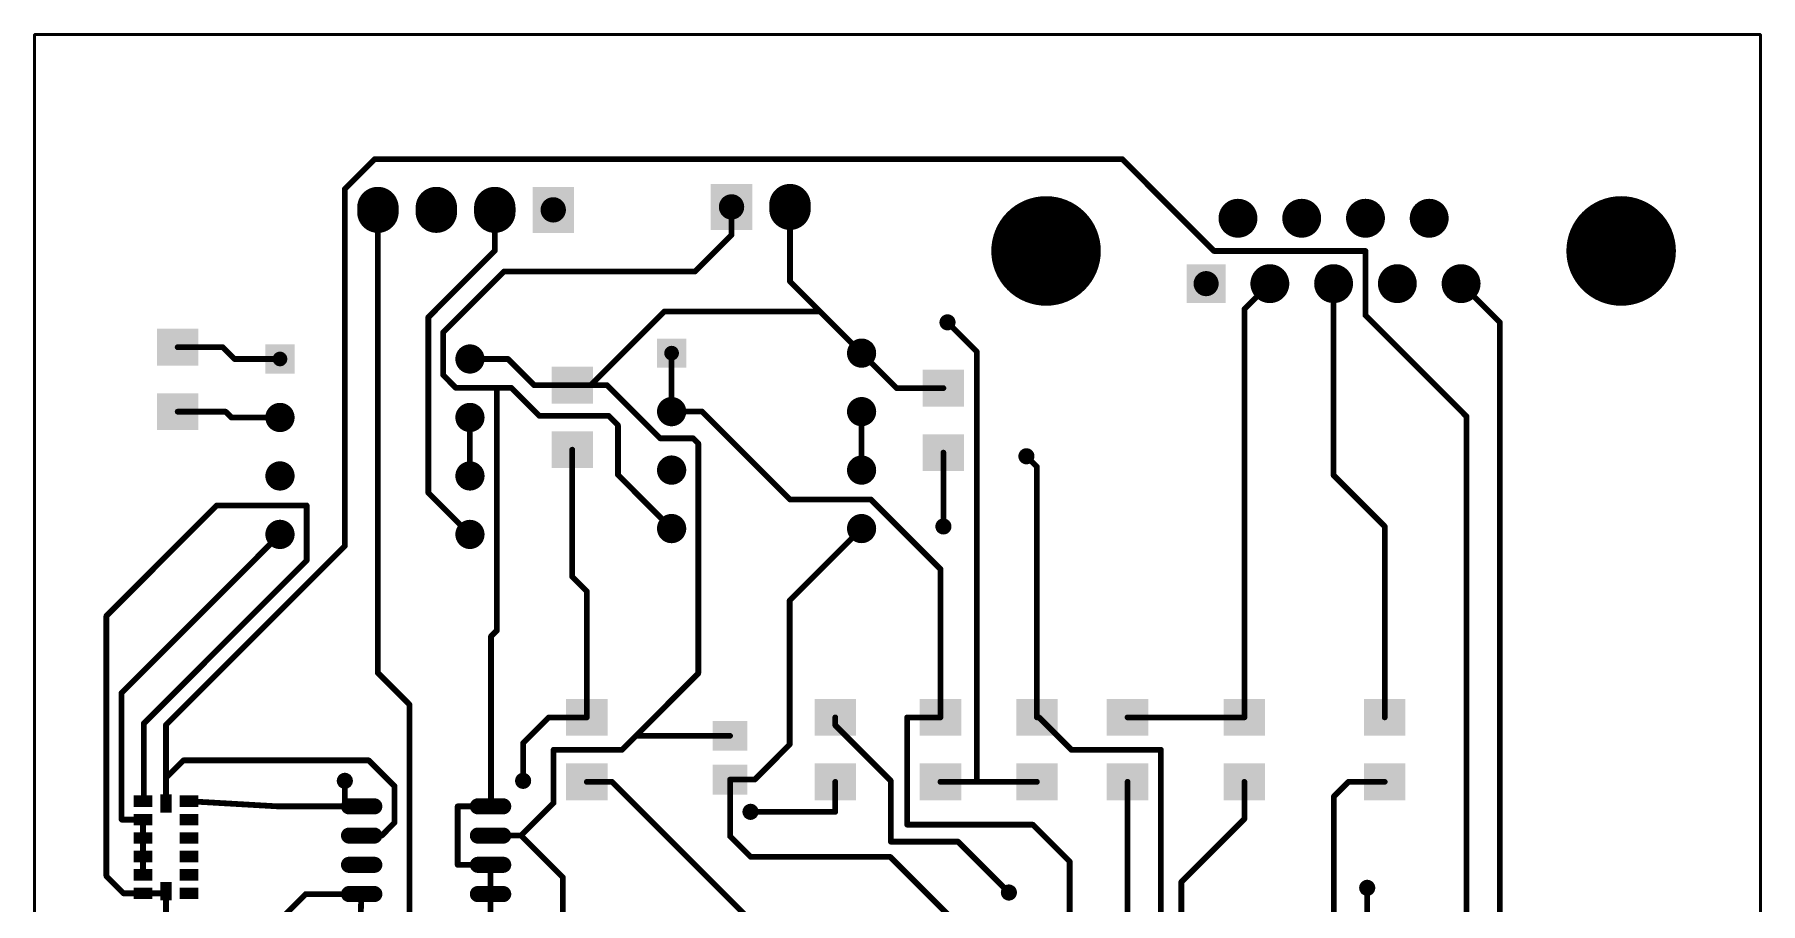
# Model space of a CAD drawing. Extents: x -199 to 545, y 218 to 570.
# Drawn here: x -22.3 to 52.7, y 532.4 to 570.1 of the extents above; entities that cross this region are included whole.
import ezdxf

# ---------------------------------------------------------------- set-up
doc = ezdxf.new("R2010")
doc.units = 0
doc.header["$MEASUREMENT"] = 0
doc.linetypes.add('PHANTOM2', pattern=[1.25, 0.625, -0.125, 0.125, -0.125, 0.125, -0.125])
doc.layers.get('0').update_dxf_attribs({"linetype": 'CONTINUOUS'})
for name, color, linetype in [('BOTTOMLAYER', 250, 'CONTINUOUS'), ('PADHOLELAYER', 255, 'CONTINUOUS'), ('TOPLAYER', 250, 'CONTINUOUS'), ('VIAHOLELAYER', 255, 'PHANTOM2')]:
    doc.layers.add(name, color=color, linetype=linetype)

# ---------------------------------------------------------------- blocks, each defined once
blk = doc.blocks.new('HDR1X4___WA_2')
at = {"layer": 'BOTTOMLAYER', "const_width": 1.8}
for points in [[(2.54, 0.1), (2.54, -0.1)], [(5.08, 0.1), (5.08, -0.1)], [(7.62, 0.1), (7.62, -0.1)]]:
    blk.add_lwpolyline(points, dxfattribs=at)
at = {"layer": 'BOTTOMLAYER', "const_width": 0.9}
for points in [[(2.09, 0.1, 1), (2.99, 0.1, 1)], [(2.09, -0.1, 1), (2.99, -0.1, 1)], [(4.63, 0.1, 1), (5.53, 0.1, 1)], [(4.63, -0.1, 1), (5.53, -0.1, 1)], [(7.17, 0.1, 1), (8.07, 0.1, 1)], [(7.17, -0.1, 1), (8.07, -0.1, 1)]]:
    blk.add_lwpolyline(points, format="xyb", close=True, dxfattribs=at)
at = {"layer": 'BOTTOMLAYER'}
blk.add_solid([(-0.9, -1), (0.9, -1), (-0.9, 1), (0.9, 1)], dxfattribs=at)
at = {"layer": 'PADHOLELAYER', "const_width": 0.55}
for points in [[(-0.275, 0, 1), (0.275, 0, 1)], [(2.265, 0, 1), (2.815, 0, 1)], [(4.805, 0, 1), (5.355, 0, 1)], [(7.345, 0, 1), (7.895, 0, 1)]]:
    blk.add_lwpolyline(points, format="xyb", close=True, dxfattribs=at)
at = {"layer": 'TOPLAYER', "const_width": 1.8}
for points in [[(2.54, 0.1), (2.54, -0.1)], [(5.08, 0.1), (5.08, -0.1)], [(7.62, 0.1), (7.62, -0.1)]]:
    blk.add_lwpolyline(points, dxfattribs=at)
at = {"layer": 'TOPLAYER', "const_width": 0.9}
for points in [[(2.09, 0.1, 1), (2.99, 0.1, 1)], [(2.09, -0.1, 1), (2.99, -0.1, 1)], [(4.63, 0.1, 1), (5.53, 0.1, 1)], [(4.63, -0.1, 1), (5.53, -0.1, 1)], [(7.17, 0.1, 1), (8.07, 0.1, 1)], [(7.17, -0.1, 1), (8.07, -0.1, 1)]]:
    blk.add_lwpolyline(points, format="xyb", close=True, dxfattribs=at)
at = {"layer": 'TOPLAYER'}
blk.add_solid([(-0.9, -1), (0.9, -1), (-0.9, 1), (0.9, 1)], dxfattribs=at)
blk = doc.blocks.new('1206_5')
at = {"layer": 'TOPLAYER'}
for points in [[(-0.6, -0.9), (-0.6, 0.9), (-2.2, -0.9), (-2.2, 0.9)], [(2.2, -0.9), (2.2, 0.9), (0.6, -0.9), (0.6, 0.9)]]:
    blk.add_solid(points, dxfattribs=at)
blk = doc.blocks.new('1206_7')
at = {"layer": 'TOPLAYER'}
for points in [[(-0.6, -0.9), (-0.6, 0.9), (-2.2, -0.9), (-2.2, 0.9)], [(2.2, -0.9), (2.2, 0.9), (0.6, -0.9), (0.6, 0.9)]]:
    blk.add_solid(points, dxfattribs=at)
blk = doc.blocks.new('1206_8')
at = {"layer": 'TOPLAYER'}
for points in [[(-0.6, -0.9), (-0.6, 0.9), (-2.2, -0.9), (-2.2, 0.9)], [(2.2, -0.9), (2.2, 0.9), (0.6, -0.9), (0.6, 0.9)]]:
    blk.add_solid(points, dxfattribs=at)
blk = doc.blocks.new('1206_11')
at = {"layer": 'TOPLAYER'}
for points in [[(-0.6, -0.9), (-0.6, 0.9), (-2.2, -0.9), (-2.2, 0.9)], [(2.2, -0.9), (2.2, 0.9), (0.6, -0.9), (0.6, 0.9)]]:
    blk.add_solid(points, dxfattribs=at)
blk = doc.blocks.new('1206_13')
at = {"layer": 'TOPLAYER'}
for points in [[(-0.6, -0.9), (-0.6, 0.9), (-2.2, -0.9), (-2.2, 0.9)], [(2.2, -0.9), (2.2, 0.9), (0.6, -0.9), (0.6, 0.9)]]:
    blk.add_solid(points, dxfattribs=at)
blk = doc.blocks.new('1206_14')
at = {"layer": 'TOPLAYER'}
for points in [[(-0.6, -0.9), (-0.6, 0.9), (-2.2, -0.9), (-2.2, 0.9)], [(2.2, -0.9), (2.2, 0.9), (0.6, -0.9), (0.6, 0.9)]]:
    blk.add_solid(points, dxfattribs=at)
blk = doc.blocks.new('1206_16')
at = {"layer": 'TOPLAYER'}
for points in [[(-0.6, -0.9), (-0.6, 0.9), (-2.2, -0.9), (-2.2, 0.9)], [(2.2, -0.9), (2.2, 0.9), (0.6, -0.9), (0.6, 0.9)]]:
    blk.add_solid(points, dxfattribs=at)
blk = doc.blocks.new('1206_18')
at = {"layer": 'TOPLAYER'}
for points in [[(-0.6, -0.9), (-0.6, 0.9), (-2.2, -0.9), (-2.2, 0.9)], [(2.2, -0.9), (2.2, 0.9), (0.6, -0.9), (0.6, 0.9)]]:
    blk.add_solid(points, dxfattribs=at)
blk = doc.blocks.new('1206_19')
at = {"layer": 'TOPLAYER'}
for points in [[(-0.6, -0.9), (-0.6, 0.9), (-2.2, -0.9), (-2.2, 0.9)], [(2.2, -0.9), (2.2, 0.9), (0.6, -0.9), (0.6, 0.9)]]:
    blk.add_solid(points, dxfattribs=at)
blk = doc.blocks.new('1206_20')
at = {"layer": 'TOPLAYER'}
for points in [[(-0.6, -0.9), (-0.6, 0.9), (-2.2, -0.9), (-2.2, 0.9)], [(2.2, -0.9), (2.2, 0.9), (0.6, -0.9), (0.6, 0.9)]]:
    blk.add_solid(points, dxfattribs=at)
blk = doc.blocks.new('B______21')
at = {"layer": 'BOTTOMLAYER', "const_width": 1.8}
blk.add_lwpolyline([(-1.143, -0.916), (-1.143, -1.116)], dxfattribs=at)
at = {"layer": 'BOTTOMLAYER', "const_width": 0.9}
for points in [[(-1.593, -0.916, 1), (-0.693, -0.916, 1)], [(-1.593, -1.116, 1), (-0.693, -1.116, 1)]]:
    blk.add_lwpolyline(points, format="xyb", close=True, dxfattribs=at)
at = {"layer": 'BOTTOMLAYER'}
blk.add_solid([(-4.583, -2.016), (-2.783, -2.016), (-4.583, -0.016), (-2.783, -0.016)], dxfattribs=at)
at = {"layer": 'PADHOLELAYER', "const_width": 0.55}
for points in [[(-3.958, -1.016, 1), (-3.408, -1.016, 1)], [(-1.418, -1.016, 1), (-0.868, -1.016, 1)]]:
    blk.add_lwpolyline(points, format="xyb", close=True, dxfattribs=at)
at = {"layer": 'TOPLAYER', "const_width": 1.8}
blk.add_lwpolyline([(-1.143, -0.916), (-1.143, -1.116)], dxfattribs=at)
at = {"layer": 'TOPLAYER', "const_width": 0.9}
for points in [[(-1.593, -0.916, 1), (-0.693, -0.916, 1)], [(-1.593, -1.116, 1), (-0.693, -1.116, 1)]]:
    blk.add_lwpolyline(points, format="xyb", close=True, dxfattribs=at)
at = {"layer": 'TOPLAYER'}
blk.add_solid([(-4.583, -2.016), (-2.783, -2.016), (-4.583, -0.016), (-2.783, -0.016)], dxfattribs=at)
blk = doc.blocks.new('PDIP8_24')
at = {"layer": 'BOTTOMLAYER', "const_width": 0.635}
for points in [[(7.938, 0, 1), (8.572, 0, 1)], [(-0.318, -2.54, 1), (0.318, -2.54, 1)], [(7.938, -2.54, 1), (8.572, -2.54, 1)], [(-0.318, -5.08, 1), (0.318, -5.08, 1)], [(7.938, -5.08, 1), (8.572, -5.08, 1)], [(-0.318, -7.62, 1), (0.318, -7.62, 1)], [(7.938, -7.62, 1), (8.572, -7.62, 1)]]:
    blk.add_lwpolyline(points, format="xyb", close=True, dxfattribs=at)
at = {"layer": 'BOTTOMLAYER'}
blk.add_solid([(-0.635, -0.635), (0.635, -0.635), (-0.635, 0.635), (0.635, 0.635)], dxfattribs=at)
at = {"layer": 'PADHOLELAYER', "const_width": 0.318}
for points in [[(-0.159, 0, 1), (0.159, 0, 1)], [(8.096, 0, 1), (8.414, 0, 1)], [(-0.159, -2.54, 1), (0.159, -2.54, 1)], [(8.096, -2.54, 1), (8.414, -2.54, 1)], [(-0.159, -5.08, 1), (0.159, -5.08, 1)], [(8.096, -5.08, 1), (8.414, -5.08, 1)], [(-0.159, -7.62, 1), (0.159, -7.62, 1)], [(8.096, -7.62, 1), (8.414, -7.62, 1)]]:
    blk.add_lwpolyline(points, format="xyb", close=True, dxfattribs=at)
at = {"layer": 'TOPLAYER', "const_width": 0.635}
for points in [[(7.938, 0, 1), (8.572, 0, 1)], [(-0.318, -2.54, 1), (0.318, -2.54, 1)], [(7.938, -2.54, 1), (8.572, -2.54, 1)], [(-0.318, -5.08, 1), (0.318, -5.08, 1)], [(7.938, -5.08, 1), (8.572, -5.08, 1)], [(-0.318, -7.62, 1), (0.318, -7.62, 1)], [(7.938, -7.62, 1), (8.572, -7.62, 1)]]:
    blk.add_lwpolyline(points, format="xyb", close=True, dxfattribs=at)
at = {"layer": 'TOPLAYER'}
blk.add_solid([(-0.635, -0.635), (0.635, -0.635), (-0.635, 0.635), (0.635, 0.635)], dxfattribs=at)
blk = doc.blocks.new('PDIP8_25')
at = {"layer": 'BOTTOMLAYER', "const_width": 0.635}
for points in [[(7.938, 0, 1), (8.572, 0, 1)], [(-0.318, -2.54, 1), (0.318, -2.54, 1)], [(7.938, -2.54, 1), (8.572, -2.54, 1)], [(-0.318, -5.08, 1), (0.318, -5.08, 1)], [(7.938, -5.08, 1), (8.572, -5.08, 1)], [(-0.318, -7.62, 1), (0.318, -7.62, 1)], [(7.938, -7.62, 1), (8.572, -7.62, 1)]]:
    blk.add_lwpolyline(points, format="xyb", close=True, dxfattribs=at)
at = {"layer": 'BOTTOMLAYER'}
blk.add_solid([(-0.635, -0.635), (0.635, -0.635), (-0.635, 0.635), (0.635, 0.635)], dxfattribs=at)
at = {"layer": 'PADHOLELAYER', "const_width": 0.318}
for points in [[(-0.159, 0, 1), (0.159, 0, 1)], [(8.096, 0, 1), (8.414, 0, 1)], [(-0.159, -2.54, 1), (0.159, -2.54, 1)], [(8.096, -2.54, 1), (8.414, -2.54, 1)], [(-0.159, -5.08, 1), (0.159, -5.08, 1)], [(8.096, -5.08, 1), (8.414, -5.08, 1)], [(-0.159, -7.62, 1), (0.159, -7.62, 1)], [(8.096, -7.62, 1), (8.414, -7.62, 1)]]:
    blk.add_lwpolyline(points, format="xyb", close=True, dxfattribs=at)
at = {"layer": 'TOPLAYER', "const_width": 0.635}
for points in [[(7.938, 0, 1), (8.572, 0, 1)], [(-0.318, -2.54, 1), (0.318, -2.54, 1)], [(7.938, -2.54, 1), (8.572, -2.54, 1)], [(-0.318, -5.08, 1), (0.318, -5.08, 1)], [(7.938, -5.08, 1), (8.572, -5.08, 1)], [(-0.318, -7.62, 1), (0.318, -7.62, 1)], [(7.938, -7.62, 1), (8.572, -7.62, 1)]]:
    blk.add_lwpolyline(points, format="xyb", close=True, dxfattribs=at)
at = {"layer": 'TOPLAYER'}
blk.add_solid([(-0.635, -0.635), (0.635, -0.635), (-0.635, 0.635), (0.635, 0.635)], dxfattribs=at)
blk = doc.blocks.new('C0805_32')
at = {"layer": 'TOPLAYER'}
for points in [[(-0.3, -0.75), (-0.3, 0.75), (-1.6, -0.75), (-1.6, 0.75)], [(1.6, -0.75), (1.6, 0.75), (0.3, -0.75), (0.3, 0.75)]]:
    blk.add_solid(points, dxfattribs=at)
blk = doc.blocks.new('SOJ80P300X0_12M_34')
at = {"layer": 'TOPLAYER'}
for points in [[(0.25, 2.305), (-0.25, 2.305), (0.25, 1.505), (-0.25, 1.505)], [(-0.6, 1.75), (-0.6, 2.25), (-1.4, 1.75), (-1.4, 2.25)], [(1.4, 1.75), (1.4, 2.25), (0.6, 1.75), (0.6, 2.25)], [(-0.6, 0.95), (-0.6, 1.45), (-1.4, 0.95), (-1.4, 1.45)], [(1.4, 0.95), (1.4, 1.45), (0.6, 0.95), (0.6, 1.45)], [(-0.6, 0.15), (-0.6, 0.65), (-1.4, 0.15), (-1.4, 0.65)], [(1.4, 0.15), (1.4, 0.65), (0.6, 0.15), (0.6, 0.65)], [(-0.6, -0.65), (-0.6, -0.15), (-1.4, -0.65), (-1.4, -0.15)], [(1.4, -0.65), (1.4, -0.15), (0.6, -0.65), (0.6, -0.15)], [(-0.6, -1.45), (-0.6, -0.95), (-1.4, -1.45), (-1.4, -0.95)], [(1.4, -1.45), (1.4, -0.95), (0.6, -1.45), (0.6, -0.95)], [(-0.6, -2.25), (-0.6, -1.75), (-1.4, -2.25), (-1.4, -1.75)], [(0.25, -1.505), (-0.25, -1.505), (0.25, -2.305), (-0.25, -2.305)], [(1.4, -2.25), (1.4, -1.75), (0.6, -2.25), (0.6, -1.75)]]:
    blk.add_solid(points, dxfattribs=at)
blk = doc.blocks.new('SOIC_8CM_35')
at = {"layer": 'TOPLAYER', "const_width": 0.7}
for points in [[(-3.35, 1.905), (-2.25, 1.905)], [(2.25, 1.905), (3.35, 1.905)], [(-3.35, 0.635), (-2.25, 0.635)], [(2.25, 0.635), (3.35, 0.635)], [(-3.35, -0.635), (-2.25, -0.635)], [(2.25, -0.635), (3.35, -0.635)], [(-3.35, -1.905), (-2.25, -1.905)], [(2.25, -1.905), (3.35, -1.905)]]:
    blk.add_lwpolyline(points, dxfattribs=at)
at = {"layer": 'TOPLAYER', "const_width": 0.35}
for points in [[(-3.525, 1.905, 1), (-3.175, 1.905, 1)], [(-2.425, 1.905, 1), (-2.075, 1.905, 1)], [(2.075, 1.905, 1), (2.425, 1.905, 1)], [(3.175, 1.905, 1), (3.525, 1.905, 1)], [(-3.525, 0.635, 1), (-3.175, 0.635, 1)], [(-2.425, 0.635, 1), (-2.075, 0.635, 1)], [(2.075, 0.635, 1), (2.425, 0.635, 1)], [(3.175, 0.635, 1), (3.525, 0.635, 1)], [(-3.525, -0.635, 1), (-3.175, -0.635, 1)], [(-2.425, -0.635, 1), (-2.075, -0.635, 1)], [(2.075, -0.635, 1), (2.425, -0.635, 1)], [(3.175, -0.635, 1), (3.525, -0.635, 1)], [(-3.525, -1.905, 1), (-3.175, -1.905, 1)], [(-2.425, -1.905, 1), (-2.075, -1.905, 1)], [(2.075, -1.905, 1), (2.425, -1.905, 1)], [(3.175, -1.905, 1), (3.525, -1.905, 1)]]:
    blk.add_lwpolyline(points, format="xyb", close=True, dxfattribs=at)
blk = doc.blocks.new('COM______36')
at = {"layer": 'BOTTOMLAYER'}
for points, const_width in [([(-13.685, -9.5, 1), (-11.305, -9.5, 1)], 2.38), ([(-4.577, -8.08, 1), (-3.732, -8.08, 1)], 0.845), ([(-1.808, -8.08, 1), (-0.963, -8.08, 1)], 0.845), ([(0.963, -8.08, 1), (1.808, -8.08, 1)], 0.845), ([(3.732, -8.08, 1), (4.577, -8.08, 1)], 0.845), ([(11.305, -9.5, 1), (13.685, -9.5, 1)], 2.38), ([(-3.193, -10.92, 1), (-2.348, -10.92, 1)], 0.845), ([(-0.422, -10.92, 1), (0.423, -10.92, 1)], 0.845), ([(2.348, -10.92, 1), (3.193, -10.92, 1)], 0.845), ([(5.118, -10.92, 1), (5.963, -10.92, 1)], 0.845)]:
    blk.add_lwpolyline(points, format="xyb", close=True, dxfattribs=dict(at, const_width=const_width))
blk.add_solid([(-4.695, -11.765), (-4.695, -10.075), (-6.385, -11.765), (-6.385, -10.075)], dxfattribs=at)
at = {"layer": 'PADHOLELAYER'}
for points, const_width in [([(-13.31, -9.5, 1), (-11.68, -9.5, 1)], 1.63), ([(-4.427, -8.08, 1), (-3.882, -8.08, 1)], 0.545), ([(-1.658, -8.08, 1), (-1.113, -8.08, 1)], 0.545), ([(1.113, -8.08, 1), (1.658, -8.08, 1)], 0.545), ([(3.882, -8.08, 1), (4.427, -8.08, 1)], 0.545), ([(11.68, -9.5, 1), (13.31, -9.5, 1)], 1.63), ([(-5.812, -10.92, 1), (-5.267, -10.92, 1)], 0.545), ([(-3.043, -10.92, 1), (-2.498, -10.92, 1)], 0.545), ([(-0.272, -10.92, 1), (0.273, -10.92, 1)], 0.545), ([(2.498, -10.92, 1), (3.043, -10.92, 1)], 0.545), ([(5.268, -10.92, 1), (5.813, -10.92, 1)], 0.545)]:
    blk.add_lwpolyline(points, format="xyb", close=True, dxfattribs=dict(at, const_width=const_width))
at = {"layer": 'TOPLAYER'}
for points, const_width in [([(-13.685, -9.5, 1), (-11.305, -9.5, 1)], 2.38), ([(-4.577, -8.08, 1), (-3.732, -8.08, 1)], 0.845), ([(-1.808, -8.08, 1), (-0.963, -8.08, 1)], 0.845), ([(0.963, -8.08, 1), (1.808, -8.08, 1)], 0.845), ([(3.732, -8.08, 1), (4.577, -8.08, 1)], 0.845), ([(11.305, -9.5, 1), (13.685, -9.5, 1)], 2.38), ([(-3.193, -10.92, 1), (-2.348, -10.92, 1)], 0.845), ([(-0.422, -10.92, 1), (0.423, -10.92, 1)], 0.845), ([(2.348, -10.92, 1), (3.193, -10.92, 1)], 0.845), ([(5.118, -10.92, 1), (5.963, -10.92, 1)], 0.845)]:
    blk.add_lwpolyline(points, format="xyb", close=True, dxfattribs=dict(at, const_width=const_width))
blk.add_solid([(-4.695, -11.765), (-4.695, -10.075), (-6.385, -11.765), (-6.385, -10.075)], dxfattribs=at)

msp = doc.modelspace()

# ---------------------------------------------------------------- linework, layer by layer
at = {"linetype": 'Continuous', "lineweight": 50}
msp.add_lwpolyline([(-22.306, 495.115), (52.694, 495.115), (52.694, 570.115), (-22.306, 570.115)], close=True, dxfattribs=at)
at = {"layer": 'TOPLAYER', "const_width": 0.25}
for points in [[(-8.821, 563.405), (-7.525, 564.701)], [(-7.525, 564.701), (24.961, 564.701)], [(24.961, 564.701), (28.949, 560.713)], [(-8.821, 547.904), (-8.821, 563.405)], [(-7.385, 542.386), (-7.385, 562.5)], [(-2.305, 560.723), (-2.305, 562.5)], [(7.982, 561.412), (7.982, 562.627)], [(10.522, 559.388), (10.522, 562.627)], [(6.394, 559.824), (7.982, 561.412)], [(-5.195, 557.833), (-2.305, 560.723)], [(28.949, 560.713), (35.528, 560.713)], [(35.528, 557.919), (35.528, 560.713)], [(-4.545, 557.183), (-1.904, 559.824)], [(-1.904, 559.824), (6.394, 559.824)], [(10.522, 559.388), (11.823, 558.087)], [(30.27, 558.191), (31.374, 559.295)], [(34.144, 550.971), (34.144, 559.295)], [(39.684, 559.295), (41.37, 557.609)], [(1.86, 554.883), (5.064, 558.087)], [(5.064, 558.087), (11.823, 558.087)], [(11.823, 558.087), (13.633, 556.277)], [(30.27, 540.456), (30.27, 558.191)], [(35.528, 557.919), (39.922, 553.525)], [(-5.195, 550.213), (-5.195, 557.833)], [(-4.545, 555.32), (-4.545, 557.183)], [(17.367, 557.614), (18.637, 556.344)], [(41.37, 528.715), (41.37, 557.609)], [(-16.085, 556.534), (-14.129, 556.534)], [(-14.129, 556.534), (-13.618, 556.023)], [(-13.618, 556.023), (-11.64, 556.023)], [(-3.385, 556.023), (-1.734, 556.023)], [(-1.734, 556.023), (-0.594, 554.883)], [(5.378, 553.737), (5.378, 556.277)], [(13.633, 556.277), (15.154, 554.756)], [(18.637, 537.656), (18.637, 556.344)], [(-4.545, 555.32), (-3.995, 554.769)], [(-0.594, 554.883), (1.06, 554.883)], [(1.06, 554.883), (1.86, 554.883)], [(1.86, 554.883), (2.572, 554.883)], [(2.572, 554.883), (4.878, 552.577)], [(-3.995, 554.769), (-2.217, 554.769)], [(-2.217, 554.769), (-1.582, 554.769)], [(-2.217, 544.228), (-2.217, 554.769)], [(-1.582, 554.769), (-0.362, 553.55)], [(15.154, 554.756), (17.189, 554.756)], [(-16.085, 553.734), (-14.002, 553.734)], [(-14.002, 553.734), (-13.751, 553.483)], [(-13.751, 553.483), (-11.64, 553.483)], [(-3.385, 550.943), (-3.385, 553.483)], [(-0.362, 553.55), (2.643, 553.55)], [(2.643, 553.55), (3.047, 553.146)], [(5.378, 553.737), (6.706, 553.737)], [(6.706, 553.737), (10.525, 549.918)], [(13.633, 551.197), (13.633, 553.737)], [(39.922, 531.515), (39.922, 553.525)], [(3.047, 550.989), (3.047, 553.146)], [(1.06, 546.565), (1.06, 552.083)], [(4.878, 552.577), (6.317, 552.577)], [(6.317, 552.577), (6.538, 552.356)], [(6.538, 542.366), (6.538, 552.356)], [(17.189, 548.749), (17.189, 551.956)], [(20.796, 551.797), (21.253, 551.34)], [(21.253, 540.456), (21.253, 551.34)], [(3.047, 550.989), (5.378, 548.657)], [(34.144, 550.971), (36.366, 548.749)], [(-19.184, 544.863), (-14.383, 549.664)], [(-14.383, 549.664), (-10.48, 549.664)], [(-10.48, 547.268), (-10.48, 549.664)], [(-5.195, 550.213), (-3.385, 548.403)], [(10.525, 549.918), (14.039, 549.918)], [(14.039, 549.918), (17.062, 546.895)], [(-18.523, 541.52), (-11.64, 548.403)], [(10.509, 545.533), (13.633, 548.657)], [(36.366, 540.456), (36.366, 548.749)], [(-16.593, 540.132), (-8.821, 547.904)], [(-17.558, 540.19), (-10.48, 547.268)], [(17.062, 540.456), (17.062, 546.895)], [(1.06, 546.565), (1.695, 545.93)], [(1.695, 540.456), (1.695, 545.93)], [(10.509, 539.275), (10.509, 545.533)], [(-19.184, 533.56), (-19.184, 544.863)], [(-2.471, 543.974), (-2.217, 544.228)], [(-2.471, 536.592), (-2.471, 543.974)], [(-7.385, 542.386), (-6.015, 541.016)], [(3.827, 539.654), (6.538, 542.366)], [(-18.523, 536.024), (-18.523, 541.52)], [(-6.015, 525.495), (-6.015, 541.016)], [(-17.558, 536.814), (-17.558, 540.19)], [(-16.593, 537.827), (-16.593, 540.132)], [(-1.074, 539.338), (0.044, 540.456)], [(0.044, 540.456), (1.695, 540.456)], [(12.49, 540.113), (12.49, 540.456)], [(12.49, 540.113), (14.903, 537.7)], [(15.614, 540.456), (17.062, 540.456)], [(15.614, 535.795), (15.614, 540.456)], [(21.253, 540.456), (21.342, 540.456)], [(21.342, 540.456), (22.752, 539.047)], [(25.19, 540.456), (30.27, 540.456)], [(-1.074, 537.7), (-1.074, 539.338)], [(3.219, 539.047), (3.827, 539.654)], [(3.827, 539.654), (7.918, 539.654)], [(8.988, 537.754), (10.509, 539.275)], [(-16.593, 537.827), (-15.831, 538.589)], [(-15.831, 538.589), (-7.783, 538.589)], [(-7.783, 538.589), (-6.665, 537.472)], [(0.247, 536.735), (0.247, 539.047)], [(0.247, 539.047), (3.219, 539.047)], [(22.752, 539.047), (26.638, 539.047)], [(26.638, 522.571), (26.638, 539.047)], [(-16.593, 536.719), (-16.593, 537.827)], [(-8.821, 536.592), (-8.821, 537.7)], [(1.695, 537.656), (2.79, 537.656)], [(2.79, 537.656), (10.204, 530.242)], [(7.918, 535.296), (7.918, 537.754)], [(7.918, 537.754), (8.988, 537.754)], [(12.49, 536.354), (12.49, 537.656)], [(14.903, 535.059), (14.903, 537.7)], [(17.062, 537.656), (18.637, 537.656)], [(18.637, 537.656), (21.253, 537.656)], [(25.19, 526.956), (25.19, 537.656)], [(30.27, 536.049), (30.27, 537.656)], [(34.156, 537.021), (34.791, 537.656)], [(34.791, 537.656), (36.366, 537.656)], [(-6.665, 535.878), (-6.665, 537.472)], [(34.156, 524.899), (34.156, 537.021)], [(-17.593, 536.814), (-17.558, 536.814)], [(-15.593, 536.814), (-11.748, 536.592)], [(-11.748, 536.592), (-8.821, 536.592)], [(-8.821, 536.592), (-8.09, 536.592)], [(-3.918, 536.592), (-2.49, 536.592)], [(-3.918, 534.052), (-3.918, 536.592)], [(-2.49, 536.592), (-2.471, 536.592)], [(-1.166, 535.322), (0.247, 536.735)], [(8.807, 536.354), (12.49, 536.354)], [(-18.523, 536.024), (-18.514, 536.014)], [(-18.514, 536.014), (-17.593, 536.014)], [(-17.593, 535.214), (-17.593, 536.014)], [(-7.22, 535.322), (-6.665, 535.878)], [(15.614, 535.795), (21.075, 535.795)], [(21.075, 535.795), (22.675, 534.195)], [(27.527, 533.306), (30.27, 536.049)], [(-17.593, 534.414), (-17.593, 535.214)], [(-8.09, 535.322), (-7.22, 535.322)], [(-2.49, 535.322), (-1.166, 535.322)], [(-1.166, 535.322), (0.654, 533.503)], [(7.918, 535.296), (8.816, 534.398)], [(14.903, 535.059), (17.824, 535.059)], [(17.824, 535.059), (20.034, 532.849)], [(-17.593, 533.614), (-17.593, 534.414)], [(-3.918, 534.052), (-2.49, 534.052)], [(-2.49, 532.782), (-2.49, 534.052)], [(8.816, 534.398), (14.875, 534.398)], [(14.875, 534.398), (18.269, 531.004)], [(22.675, 525.381), (22.675, 534.195)], [(-19.184, 533.56), (-18.438, 532.814)], [(0.654, 531.512), (0.654, 533.503)], [(27.527, 528.582), (27.527, 533.306)], [(-18.438, 532.814), (-17.593, 532.814)], [(-17.593, 532.814), (-16.593, 532.814)], [(-16.593, 532.814), (-16.593, 532.909)], [(-16.593, 530.487), (-16.593, 532.814)], [(-12.529, 530.773), (-10.52, 532.782)], [(-10.52, 532.782), (-8.109, 532.782)], [(-8.269, 524.299), (-8.109, 532.782)], [(-8.109, 532.782), (-8.09, 532.782)], [(-2.496, 524.502), (-2.496, 532.782)], [(-2.496, 532.782), (-2.49, 532.782)], [(35.604, 531.515), (35.604, 533.052)]]:
    msp.add_lwpolyline(points, dxfattribs=at)
at = {"layer": 'TOPLAYER'}
for points, const_width in [([(-7.588, 564.701, 1), (-7.463, 564.701, 1)], 0.125), ([(-7.588, 564.701, 1), (-7.463, 564.701, 1)], 0.125), ([(24.899, 564.701, 1), (25.024, 564.701, 1)], 0.125), ([(24.899, 564.701, 1), (25.024, 564.701, 1)], 0.125), ([(-8.883, 563.405, 1), (-8.758, 563.405, 1)], 0.125), ([(-8.883, 563.405, 1), (-8.758, 563.405, 1)], 0.125), ([(-7.448, 562.5, 1), (-7.323, 562.5, 1)], 0.125), ([(-2.368, 562.5, 1), (-2.243, 562.5, 1)], 0.125), ([(7.919, 562.627, 1), (8.044, 562.627, 1)], 0.125), ([(10.459, 562.627, 1), (10.584, 562.627, 1)], 0.125), ([(7.919, 561.412, 1), (8.044, 561.412, 1)], 0.125), ([(7.919, 561.412, 1), (8.044, 561.412, 1)], 0.125), ([(-2.368, 560.723, 1), (-2.243, 560.723, 1)], 0.125), ([(-2.368, 560.723, 1), (-2.243, 560.723, 1)], 0.125), ([(28.887, 560.713, 1), (29.012, 560.713, 1)], 0.125), ([(28.887, 560.713, 1), (29.012, 560.713, 1)], 0.125), ([(35.465, 560.713, 1), (35.59, 560.713, 1)], 0.125), ([(35.465, 560.713, 1), (35.59, 560.713, 1)], 0.125), ([(-1.967, 559.824, 1), (-1.842, 559.824, 1)], 0.125), ([(-1.967, 559.824, 1), (-1.842, 559.824, 1)], 0.125), ([(6.331, 559.824, 1), (6.456, 559.824, 1)], 0.125), ([(6.331, 559.824, 1), (6.456, 559.824, 1)], 0.125), ([(10.459, 559.388, 1), (10.584, 559.388, 1)], 0.125), ([(10.459, 559.388, 1), (10.584, 559.388, 1)], 0.125), ([(31.311, 559.295, 1), (31.436, 559.295, 1)], 0.125), ([(34.081, 559.295, 1), (34.206, 559.295, 1)], 0.125), ([(39.621, 559.295, 1), (39.746, 559.295, 1)], 0.125), ([(5.001, 558.087, 1), (5.126, 558.087, 1)], 0.125), ([(5.001, 558.087, 1), (5.126, 558.087, 1)], 0.125), ([(11.76, 558.087, 1), (11.885, 558.087, 1)], 0.125), ([(11.76, 558.087, 1), (11.885, 558.087, 1)], 0.125), ([(11.76, 558.087, 1), (11.885, 558.087, 1)], 0.125), ([(30.207, 558.191, 1), (30.332, 558.191, 1)], 0.125), ([(30.207, 558.191, 1), (30.332, 558.191, 1)], 0.125), ([(35.465, 557.919, 1), (35.59, 557.919, 1)], 0.125), ([(35.465, 557.919, 1), (35.59, 557.919, 1)], 0.125), ([(-5.258, 557.833, 1), (-5.133, 557.833, 1)], 0.125), ([(-5.258, 557.833, 1), (-5.133, 557.833, 1)], 0.125), ([(-4.608, 557.183, 1), (-4.483, 557.183, 1)], 0.125), ([(-4.608, 557.183, 1), (-4.483, 557.183, 1)], 0.125), ([(17.192, 557.614, 1), (17.542, 557.614, 1)], 0.35), ([(17.304, 557.614, 1), (17.429, 557.614, 1)], 0.125), ([(41.307, 557.609, 1), (41.432, 557.609, 1)], 0.125), ([(41.307, 557.609, 1), (41.432, 557.609, 1)], 0.125), ([(-16.148, 556.534, 1), (-16.023, 556.534, 1)], 0.125), ([(-14.192, 556.534, 1), (-14.067, 556.534, 1)], 0.125), ([(-14.192, 556.534, 1), (-14.067, 556.534, 1)], 0.125), ([(-13.681, 556.023, 1), (-13.556, 556.023, 1)], 0.125), ([(-13.681, 556.023, 1), (-13.556, 556.023, 1)], 0.125), ([(-11.703, 556.023, 1), (-11.578, 556.023, 1)], 0.125), ([(-3.448, 556.023, 1), (-3.323, 556.023, 1)], 0.125), ([(-1.797, 556.023, 1), (-1.672, 556.023, 1)], 0.125), ([(-1.797, 556.023, 1), (-1.672, 556.023, 1)], 0.125), ([(5.315, 556.277, 1), (5.44, 556.277, 1)], 0.125), ([(13.57, 556.277, 1), (13.695, 556.277, 1)], 0.125), ([(13.57, 556.277, 1), (13.695, 556.277, 1)], 0.125), ([(18.574, 556.344, 1), (18.699, 556.344, 1)], 0.125), ([(18.574, 556.344, 1), (18.699, 556.344, 1)], 0.125), ([(-4.608, 555.32, 1), (-4.483, 555.32, 1)], 0.125), ([(-4.608, 555.32, 1), (-4.483, 555.32, 1)], 0.125), ([(-0.657, 554.883, 1), (-0.532, 554.883, 1)], 0.125), ([(-0.657, 554.883, 1), (-0.532, 554.883, 1)], 0.125), ([(0.997, 554.883, 1), (1.122, 554.883, 1)], 0.125), ([(0.997, 554.883, 1), (1.122, 554.883, 1)], 0.125), ([(1.797, 554.883, 1), (1.922, 554.883, 1)], 0.125), ([(1.797, 554.883, 1), (1.922, 554.883, 1)], 0.125), ([(1.797, 554.883, 1), (1.922, 554.883, 1)], 0.125), ([(2.509, 554.883, 1), (2.634, 554.883, 1)], 0.125), ([(2.509, 554.883, 1), (2.634, 554.883, 1)], 0.125), ([(-4.057, 554.769, 1), (-3.932, 554.769, 1)], 0.125), ([(-4.057, 554.769, 1), (-3.932, 554.769, 1)], 0.125), ([(-2.279, 554.769, 1), (-2.154, 554.769, 1)], 0.125), ([(-2.279, 554.769, 1), (-2.154, 554.769, 1)], 0.125), ([(-2.279, 554.769, 1), (-2.154, 554.769, 1)], 0.125), ([(-1.644, 554.769, 1), (-1.519, 554.769, 1)], 0.125), ([(-1.644, 554.769, 1), (-1.519, 554.769, 1)], 0.125), ([(15.091, 554.756, 1), (15.216, 554.756, 1)], 0.125), ([(15.091, 554.756, 1), (15.216, 554.756, 1)], 0.125), ([(17.126, 554.756, 1), (17.251, 554.756, 1)], 0.125), ([(-16.148, 553.734, 1), (-16.023, 553.734, 1)], 0.125), ([(-14.065, 553.734, 1), (-13.94, 553.734, 1)], 0.125), ([(-14.065, 553.734, 1), (-13.94, 553.734, 1)], 0.125), ([(-13.814, 553.483, 1), (-13.689, 553.483, 1)], 0.125), ([(-13.814, 553.483, 1), (-13.689, 553.483, 1)], 0.125), ([(-11.703, 553.483, 1), (-11.578, 553.483, 1)], 0.125), ([(-3.448, 553.483, 1), (-3.323, 553.483, 1)], 0.125), ([(-0.425, 553.55, 1), (-0.3, 553.55, 1)], 0.125), ([(-0.425, 553.55, 1), (-0.3, 553.55, 1)], 0.125), ([(2.581, 553.55, 1), (2.706, 553.55, 1)], 0.125), ([(2.581, 553.55, 1), (2.706, 553.55, 1)], 0.125), ([(5.315, 553.737, 1), (5.44, 553.737, 1)], 0.125), ([(5.315, 553.737, 1), (5.44, 553.737, 1)], 0.125), ([(6.643, 553.737, 1), (6.768, 553.737, 1)], 0.125), ([(6.643, 553.737, 1), (6.768, 553.737, 1)], 0.125), ([(13.57, 553.737, 1), (13.695, 553.737, 1)], 0.125), ([(39.859, 553.525, 1), (39.984, 553.525, 1)], 0.125), ([(39.859, 553.525, 1), (39.984, 553.525, 1)], 0.125), ([(2.984, 553.146, 1), (3.109, 553.146, 1)], 0.125), ([(2.984, 553.146, 1), (3.109, 553.146, 1)], 0.125), ([(0.997, 552.083, 1), (1.122, 552.083, 1)], 0.125), ([(4.815, 552.577, 1), (4.94, 552.577, 1)], 0.125), ([(4.815, 552.577, 1), (4.94, 552.577, 1)], 0.125), ([(6.254, 552.577, 1), (6.379, 552.577, 1)], 0.125), ([(6.254, 552.577, 1), (6.379, 552.577, 1)], 0.125), ([(6.475, 552.356, 1), (6.6, 552.356, 1)], 0.125), ([(6.475, 552.356, 1), (6.6, 552.356, 1)], 0.125), ([(17.126, 551.956, 1), (17.251, 551.956, 1)], 0.125), ([(20.621, 551.797, 1), (20.971, 551.797, 1)], 0.35), ([(13.57, 551.197, 1), (13.695, 551.197, 1)], 0.125), ([(20.733, 551.797, 1), (20.858, 551.797, 1)], 0.125), ([(21.19, 551.34, 1), (21.315, 551.34, 1)], 0.125), ([(21.19, 551.34, 1), (21.315, 551.34, 1)], 0.125), ([(-3.448, 550.943, 1), (-3.323, 550.943, 1)], 0.125), ([(2.984, 550.989, 1), (3.109, 550.989, 1)], 0.125), ([(2.984, 550.989, 1), (3.109, 550.989, 1)], 0.125), ([(34.081, 550.971, 1), (34.206, 550.971, 1)], 0.125), ([(34.081, 550.971, 1), (34.206, 550.971, 1)], 0.125), ([(-14.446, 549.664, 1), (-14.321, 549.664, 1)], 0.125), ([(-14.446, 549.664, 1), (-14.321, 549.664, 1)], 0.125), ([(-10.543, 549.664, 1), (-10.418, 549.664, 1)], 0.125), ([(-10.543, 549.664, 1), (-10.418, 549.664, 1)], 0.125), ([(-5.258, 550.213, 1), (-5.133, 550.213, 1)], 0.125), ([(-5.258, 550.213, 1), (-5.133, 550.213, 1)], 0.125), ([(10.462, 549.918, 1), (10.587, 549.918, 1)], 0.125), ([(10.462, 549.918, 1), (10.587, 549.918, 1)], 0.125), ([(13.977, 549.918, 1), (14.102, 549.918, 1)], 0.125), ([(13.977, 549.918, 1), (14.102, 549.918, 1)], 0.125), ([(17.014, 548.749, 1), (17.364, 548.749, 1)], 0.35), ([(-11.703, 548.403, 1), (-11.578, 548.403, 1)], 0.125), ([(-3.448, 548.403, 1), (-3.323, 548.403, 1)], 0.125), ([(5.315, 548.657, 1), (5.44, 548.657, 1)], 0.125), ([(13.57, 548.657, 1), (13.695, 548.657, 1)], 0.125), ([(17.126, 548.749, 1), (17.251, 548.749, 1)], 0.125), ([(36.303, 548.749, 1), (36.428, 548.749, 1)], 0.125), ([(36.303, 548.749, 1), (36.428, 548.749, 1)], 0.125), ([(-8.883, 547.904, 1), (-8.758, 547.904, 1)], 0.125), ([(-8.883, 547.904, 1), (-8.758, 547.904, 1)], 0.125), ([(-10.543, 547.268, 1), (-10.418, 547.268, 1)], 0.125), ([(-10.543, 547.268, 1), (-10.418, 547.268, 1)], 0.125), ([(16.999, 546.895, 1), (17.124, 546.895, 1)], 0.125), ([(16.999, 546.895, 1), (17.124, 546.895, 1)], 0.125), ([(0.997, 546.565, 1), (1.122, 546.565, 1)], 0.125), ([(0.997, 546.565, 1), (1.122, 546.565, 1)], 0.125), ([(1.632, 545.93, 1), (1.757, 545.93, 1)], 0.125), ([(1.632, 545.93, 1), (1.757, 545.93, 1)], 0.125), ([(10.446, 545.533, 1), (10.571, 545.533, 1)], 0.125), ([(10.446, 545.533, 1), (10.571, 545.533, 1)], 0.125), ([(-19.246, 544.863, 1), (-19.121, 544.863, 1)], 0.125), ([(-19.246, 544.863, 1), (-19.121, 544.863, 1)], 0.125), ([(-2.533, 543.974, 1), (-2.408, 543.974, 1)], 0.125), ([(-2.533, 543.974, 1), (-2.408, 543.974, 1)], 0.125), ([(-2.279, 544.228, 1), (-2.154, 544.228, 1)], 0.125), ([(-2.279, 544.228, 1), (-2.154, 544.228, 1)], 0.125), ([(-7.448, 542.386, 1), (-7.323, 542.386, 1)], 0.125), ([(-7.448, 542.386, 1), (-7.323, 542.386, 1)], 0.125), ([(6.475, 542.366, 1), (6.6, 542.366, 1)], 0.125), ([(6.475, 542.366, 1), (6.6, 542.366, 1)], 0.125), ([(-18.586, 541.52, 1), (-18.461, 541.52, 1)], 0.125), ([(-18.586, 541.52, 1), (-18.461, 541.52, 1)], 0.125), ([(-6.077, 541.016, 1), (-5.952, 541.016, 1)], 0.125), ([(-6.077, 541.016, 1), (-5.952, 541.016, 1)], 0.125), ([(-17.621, 540.19, 1), (-17.496, 540.19, 1)], 0.125), ([(-17.621, 540.19, 1), (-17.496, 540.19, 1)], 0.125), ([(-16.656, 540.132, 1), (-16.531, 540.132, 1)], 0.125), ([(-16.656, 540.132, 1), (-16.531, 540.132, 1)], 0.125), ([(-0.019, 540.456, 1), (0.106, 540.456, 1)], 0.125), ([(-0.019, 540.456, 1), (0.106, 540.456, 1)], 0.125), ([(1.632, 540.456, 1), (1.757, 540.456, 1)], 0.125), ([(1.632, 540.456, 1), (1.757, 540.456, 1)], 0.125), ([(12.427, 540.456, 1), (12.552, 540.456, 1)], 0.125), ([(12.427, 540.113, 1), (12.552, 540.113, 1)], 0.125), ([(12.427, 540.113, 1), (12.552, 540.113, 1)], 0.125), ([(15.552, 540.456, 1), (15.677, 540.456, 1)], 0.125), ([(15.552, 540.456, 1), (15.677, 540.456, 1)], 0.125), ([(16.999, 540.456, 1), (17.124, 540.456, 1)], 0.125), ([(16.999, 540.456, 1), (17.124, 540.456, 1)], 0.125), ([(21.19, 540.456, 1), (21.315, 540.456, 1)], 0.125), ([(21.19, 540.456, 1), (21.315, 540.456, 1)], 0.125), ([(21.28, 540.456, 1), (21.405, 540.456, 1)], 0.125), ([(21.28, 540.456, 1), (21.405, 540.456, 1)], 0.125), ([(25.127, 540.456, 1), (25.252, 540.456, 1)], 0.125), ([(30.207, 540.456, 1), (30.332, 540.456, 1)], 0.125), ([(30.207, 540.456, 1), (30.332, 540.456, 1)], 0.125), ([(36.303, 540.456, 1), (36.428, 540.456, 1)], 0.125), ([(-1.136, 539.338, 1), (-1.011, 539.338, 1)], 0.125), ([(-1.136, 539.338, 1), (-1.011, 539.338, 1)], 0.125), ([(3.764, 539.654, 1), (3.889, 539.654, 1)], 0.125), ([(3.764, 539.654, 1), (3.889, 539.654, 1)], 0.125), ([(3.764, 539.654, 1), (3.889, 539.654, 1)], 0.125), ([(7.855, 539.654, 1), (7.98, 539.654, 1)], 0.125), ([(10.446, 539.275, 1), (10.571, 539.275, 1)], 0.125), ([(10.446, 539.275, 1), (10.571, 539.275, 1)], 0.125), ([(-15.894, 538.589, 1), (-15.769, 538.589, 1)], 0.125), ([(-15.894, 538.589, 1), (-15.769, 538.589, 1)], 0.125), ([(-7.845, 538.589, 1), (-7.72, 538.589, 1)], 0.125), ([(-7.845, 538.589, 1), (-7.72, 538.589, 1)], 0.125), ([(0.185, 539.047, 1), (0.31, 539.047, 1)], 0.125), ([(0.185, 539.047, 1), (0.31, 539.047, 1)], 0.125), ([(3.156, 539.047, 1), (3.281, 539.047, 1)], 0.125), ([(3.156, 539.047, 1), (3.281, 539.047, 1)], 0.125), ([(22.689, 539.047, 1), (22.814, 539.047, 1)], 0.125), ([(22.689, 539.047, 1), (22.814, 539.047, 1)], 0.125), ([(26.575, 539.047, 1), (26.7, 539.047, 1)], 0.125), ([(26.575, 539.047, 1), (26.7, 539.047, 1)], 0.125), ([(-16.656, 537.827, 1), (-16.531, 537.827, 1)], 0.125), ([(-16.656, 537.827, 1), (-16.531, 537.827, 1)], 0.125), ([(-16.656, 537.827, 1), (-16.531, 537.827, 1)], 0.125), ([(-8.996, 537.7, 1), (-8.646, 537.7, 1)], 0.35), ([(-8.883, 537.7, 1), (-8.758, 537.7, 1)], 0.125), ([(-1.249, 537.7, 1), (-0.899, 537.7, 1)], 0.35), ([(-1.136, 537.7, 1), (-1.011, 537.7, 1)], 0.125), ([(1.632, 537.656, 1), (1.757, 537.656, 1)], 0.125), ([(2.728, 537.656, 1), (2.853, 537.656, 1)], 0.125), ([(2.728, 537.656, 1), (2.853, 537.656, 1)], 0.125), ([(7.855, 537.754, 1), (7.98, 537.754, 1)], 0.125), ([(7.855, 537.754, 1), (7.98, 537.754, 1)], 0.125), ([(8.925, 537.754, 1), (9.05, 537.754, 1)], 0.125), ([(8.925, 537.754, 1), (9.05, 537.754, 1)], 0.125), ([(12.427, 537.656, 1), (12.552, 537.656, 1)], 0.125), ([(14.84, 537.7, 1), (14.965, 537.7, 1)], 0.125), ([(14.84, 537.7, 1), (14.965, 537.7, 1)], 0.125), ([(16.999, 537.656, 1), (17.124, 537.656, 1)], 0.125), ([(18.574, 537.656, 1), (18.699, 537.656, 1)], 0.125), ([(18.574, 537.656, 1), (18.699, 537.656, 1)], 0.125), ([(18.574, 537.656, 1), (18.699, 537.656, 1)], 0.125), ([(21.19, 537.656, 1), (21.315, 537.656, 1)], 0.125), ([(25.127, 537.656, 1), (25.252, 537.656, 1)], 0.125), ([(30.207, 537.656, 1), (30.332, 537.656, 1)], 0.125), ([(34.729, 537.656, 1), (34.854, 537.656, 1)], 0.125), ([(34.729, 537.656, 1), (34.854, 537.656, 1)], 0.125), ([(36.303, 537.656, 1), (36.428, 537.656, 1)], 0.125), ([(-6.727, 537.472, 1), (-6.603, 537.472, 1)], 0.125), ([(-6.727, 537.472, 1), (-6.603, 537.472, 1)], 0.125), ([(34.094, 537.021, 1), (34.219, 537.021, 1)], 0.125), ([(34.094, 537.021, 1), (34.219, 537.021, 1)], 0.125), ([(-17.656, 536.814, 1), (-17.531, 536.814, 1)], 0.125), ([(-17.621, 536.814, 1), (-17.496, 536.814, 1)], 0.125), ([(-17.621, 536.814, 1), (-17.496, 536.814, 1)], 0.125), ([(-16.656, 536.719, 1), (-16.531, 536.719, 1)], 0.125), ([(-15.656, 536.814, 1), (-15.531, 536.814, 1)], 0.125), ([(-11.811, 536.592, 1), (-11.686, 536.592, 1)], 0.125), ([(-11.811, 536.592, 1), (-11.686, 536.592, 1)], 0.125), ([(-8.883, 536.592, 1), (-8.758, 536.592, 1)], 0.125), ([(-8.883, 536.592, 1), (-8.758, 536.592, 1)], 0.125), ([(-8.883, 536.592, 1), (-8.758, 536.592, 1)], 0.125), ([(-8.153, 536.592, 1), (-8.028, 536.592, 1)], 0.125), ([(-3.981, 536.592, 1), (-3.856, 536.592, 1)], 0.125), ([(-3.981, 536.592, 1), (-3.856, 536.592, 1)], 0.125), ([(-2.553, 536.592, 1), (-2.428, 536.592, 1)], 0.125), ([(-2.553, 536.592, 1), (-2.428, 536.592, 1)], 0.125), ([(-2.533, 536.592, 1), (-2.408, 536.592, 1)], 0.125), ([(-2.533, 536.592, 1), (-2.408, 536.592, 1)], 0.125), ([(0.185, 536.735, 1), (0.31, 536.735, 1)], 0.125), ([(0.185, 536.735, 1), (0.31, 536.735, 1)], 0.125), ([(8.632, 536.354, 1), (8.982, 536.354, 1)], 0.35), ([(8.744, 536.354, 1), (8.869, 536.354, 1)], 0.125), ([(12.427, 536.354, 1), (12.552, 536.354, 1)], 0.125), ([(12.427, 536.354, 1), (12.552, 536.354, 1)], 0.125), ([(-18.586, 536.024, 1), (-18.461, 536.024, 1)], 0.125), ([(-18.586, 536.024, 1), (-18.461, 536.024, 1)], 0.125), ([(-18.576, 536.014, 1), (-18.451, 536.014, 1)], 0.125), ([(-18.576, 536.014, 1), (-18.451, 536.014, 1)], 0.125), ([(-17.656, 536.014, 1), (-17.531, 536.014, 1)], 0.125), ([(-17.656, 536.014, 1), (-17.531, 536.014, 1)], 0.125), ([(-6.727, 535.878, 1), (-6.603, 535.878, 1)], 0.125), ([(-6.727, 535.878, 1), (-6.603, 535.878, 1)], 0.125), ([(15.552, 535.795, 1), (15.677, 535.795, 1)], 0.125), ([(15.552, 535.795, 1), (15.677, 535.795, 1)], 0.125), ([(21.013, 535.795, 1), (21.138, 535.795, 1)], 0.125), ([(21.013, 535.795, 1), (21.138, 535.795, 1)], 0.125), ([(30.207, 536.049, 1), (30.332, 536.049, 1)], 0.125), ([(30.207, 536.049, 1), (30.332, 536.049, 1)], 0.125), ([(-17.656, 535.214, 1), (-17.531, 535.214, 1)], 0.125), ([(-17.656, 535.214, 1), (-17.531, 535.214, 1)], 0.125), ([(-8.153, 535.322, 1), (-8.028, 535.322, 1)], 0.125), ([(-7.283, 535.322, 1), (-7.158, 535.322, 1)], 0.125), ([(-7.283, 535.322, 1), (-7.158, 535.322, 1)], 0.125), ([(-2.553, 535.322, 1), (-2.428, 535.322, 1)], 0.125), ([(-1.228, 535.322, 1), (-1.103, 535.322, 1)], 0.125), ([(-1.228, 535.322, 1), (-1.103, 535.322, 1)], 0.125), ([(-1.228, 535.322, 1), (-1.103, 535.322, 1)], 0.125), ([(7.855, 535.296, 1), (7.98, 535.296, 1)], 0.125), ([(7.855, 535.296, 1), (7.98, 535.296, 1)], 0.125), ([(14.84, 535.059, 1), (14.965, 535.059, 1)], 0.125), ([(14.84, 535.059, 1), (14.965, 535.059, 1)], 0.125), ([(17.761, 535.059, 1), (17.886, 535.059, 1)], 0.125), ([(17.761, 535.059, 1), (17.886, 535.059, 1)], 0.125), ([(-17.656, 534.414, 1), (-17.531, 534.414, 1)], 0.125), ([(-17.656, 534.414, 1), (-17.531, 534.414, 1)], 0.125), ([(-3.981, 534.052, 1), (-3.856, 534.052, 1)], 0.125), ([(-3.981, 534.052, 1), (-3.856, 534.052, 1)], 0.125), ([(-2.553, 534.052, 1), (-2.428, 534.052, 1)], 0.125), ([(-2.553, 534.052, 1), (-2.428, 534.052, 1)], 0.125), ([(8.753, 534.398, 1), (8.878, 534.398, 1)], 0.125), ([(8.753, 534.398, 1), (8.878, 534.398, 1)], 0.125), ([(14.812, 534.398, 1), (14.937, 534.398, 1)], 0.125), ([(14.812, 534.398, 1), (14.937, 534.398, 1)], 0.125), ([(22.613, 534.195, 1), (22.738, 534.195, 1)], 0.125), ([(22.613, 534.195, 1), (22.738, 534.195, 1)], 0.125), ([(-19.246, 533.56, 1), (-19.121, 533.56, 1)], 0.125), ([(-19.246, 533.56, 1), (-19.121, 533.56, 1)], 0.125), ([(-17.656, 533.614, 1), (-17.531, 533.614, 1)], 0.125), ([(0.591, 533.503, 1), (0.716, 533.503, 1)], 0.125), ([(0.591, 533.503, 1), (0.716, 533.503, 1)], 0.125), ([(27.464, 533.306, 1), (27.589, 533.306, 1)], 0.125), ([(27.464, 533.306, 1), (27.589, 533.306, 1)], 0.125), ([(35.429, 533.052, 1), (35.779, 533.052, 1)], 0.35), ([(-18.5, 532.814, 1), (-18.375, 532.814, 1)], 0.125), ([(-18.5, 532.814, 1), (-18.375, 532.814, 1)], 0.125), ([(-17.656, 532.814, 1), (-17.531, 532.814, 1)], 0.125), ([(-17.656, 532.814, 1), (-17.531, 532.814, 1)], 0.125), ([(-16.656, 532.909, 1), (-16.531, 532.909, 1)], 0.125), ([(-16.656, 532.814, 1), (-16.531, 532.814, 1)], 0.125), ([(-16.656, 532.814, 1), (-16.531, 532.814, 1)], 0.125), ([(-16.656, 532.814, 1), (-16.531, 532.814, 1)], 0.125), ([(-10.583, 532.782, 1), (-10.458, 532.782, 1)], 0.125), ([(-10.583, 532.782, 1), (-10.458, 532.782, 1)], 0.125), ([(-8.172, 532.782, 1), (-8.047, 532.782, 1)], 0.125), ([(-8.172, 532.782, 1), (-8.047, 532.782, 1)], 0.125), ([(-8.172, 532.782, 1), (-8.047, 532.782, 1)], 0.125), ([(-8.153, 532.782, 1), (-8.028, 532.782, 1)], 0.125), ([(-2.559, 532.782, 1), (-2.434, 532.782, 1)], 0.125), ([(-2.559, 532.782, 1), (-2.434, 532.782, 1)], 0.125), ([(-2.553, 532.782, 1), (-2.428, 532.782, 1)], 0.125), ([(-2.553, 532.782, 1), (-2.428, 532.782, 1)], 0.125), ([(19.859, 532.849, 1), (20.209, 532.849, 1)], 0.35), ([(19.971, 532.849, 1), (20.096, 532.849, 1)], 0.125), ([(35.541, 533.052, 1), (35.666, 533.052, 1)], 0.125)]:
    msp.add_lwpolyline(points, format="xyb", close=True, dxfattribs=dict(at, const_width=const_width))
at = {"layer": 'VIAHOLELAYER', "const_width": 0.25}
for points in [[(17.242, 557.614, 1), (17.492, 557.614, 1)], [(20.671, 551.797, 1), (20.921, 551.797, 1)], [(17.064, 548.749, 1), (17.314, 548.749, 1)], [(-8.946, 537.7, 1), (-8.696, 537.7, 1)], [(-1.199, 537.7, 1), (-0.949, 537.7, 1)], [(8.682, 536.354, 1), (8.932, 536.354, 1)], [(35.479, 533.052, 1), (35.729, 533.052, 1)], [(19.909, 532.849, 1), (20.159, 532.849, 1)]]:
    msp.add_lwpolyline(points, format="xyb", close=True, dxfattribs=at)

# ---------------------------------------------------------------- block references
for name, p, rotation in [('HDR1X4___WA_2', (0.235, 562.5), 180), ('1206_20', (-16.085, 555.134), 270), ('1206_13', (1.06, 553.483), 270), ('1206_16', (17.189, 553.356), 90), ('1206_11', (1.695, 539.056), 270), ('1206_14', (12.49, 539.056), 270), ('1206_19', (17.062, 539.056), 90), ('1206_18', (21.253, 539.056), 90), ('1206_5', (25.19, 539.056), 90), ('1206_7', (30.27, 539.056), 90), ('1206_8', (36.366, 539.056), 90), ('C0805_32', (7.918, 538.704), 90)]:
    msp.add_blockref(name, p, dxfattribs=dict(rotation=rotation))
for name, p in [('B______21', (11.665, 563.643)), ('COM______36', (34.144, 570.215)), ('PDIP8_25', (-11.64, 556.023)), ('PDIP8_24', (5.378, 556.277)), ('SOJ80P300X0_12M_34', (-16.593, 534.814)), ('SOIC_8CM_35', (-5.29, 534.687))]:
    msp.add_blockref(name, p)

doc.saveas('drawing.dxf')
